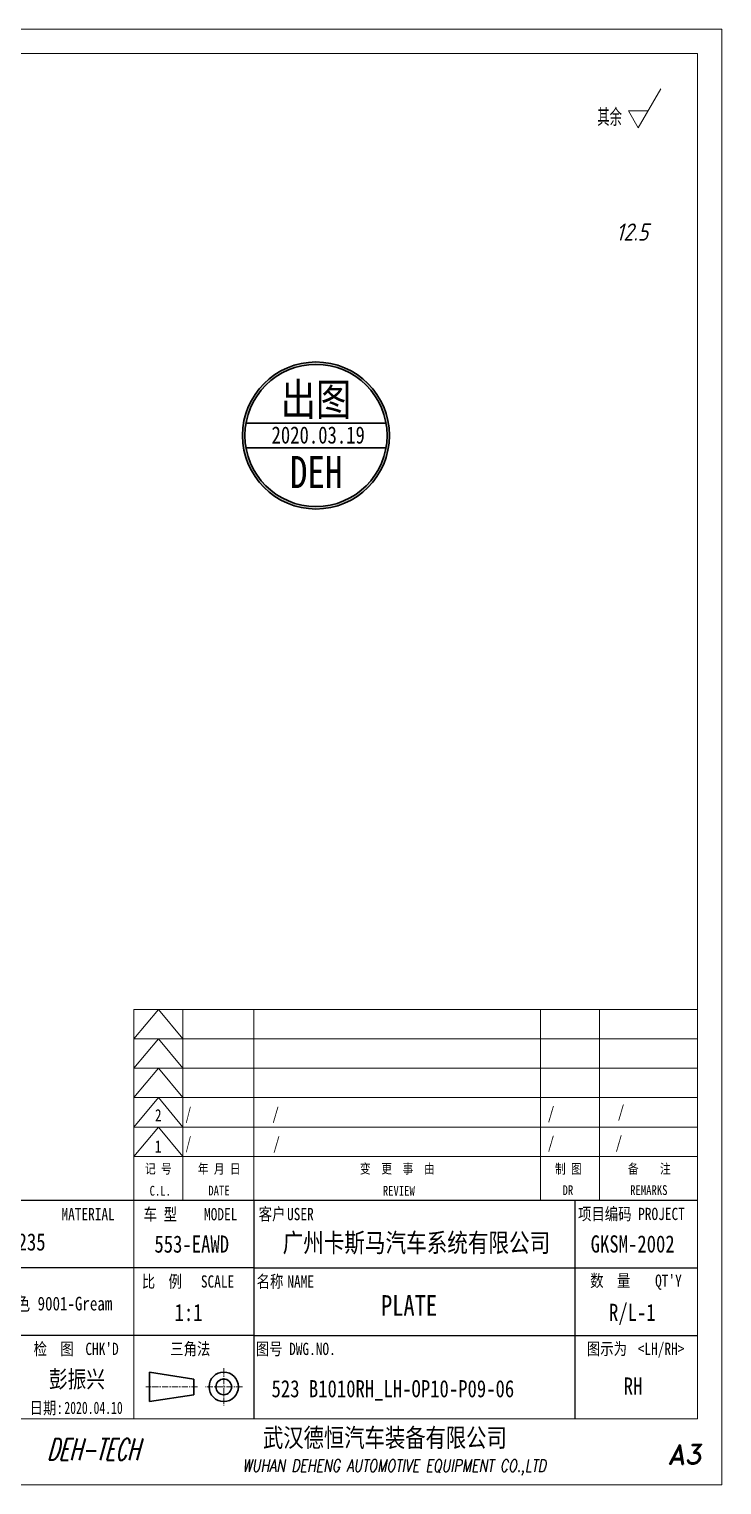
# Model space of a CAD drawing. Header units: millimetres. Extents: x -50043 to 104182, y -50696 to 36662.
# Drawn here: x -46721 to -46579.6, y 35772.4 to 36069.4 of the extents above; entities that cross this region are included whole.
import ezdxf
from ezdxf.enums import TextEntityAlignment as Align

# ---------------------------------------------------------------- set-up
doc = ezdxf.new("R2010")
doc.units = ezdxf.units.MM
doc.header["$LTSCALE"] = 0.5
for name, pattern in [('AM_ISO08W050x2', [9, 6, -0.75, 1.5, -0.75]), ('CENTER', [2, 1.25, -0.25, 0.25, -0.25]), ('DOT2', [0.125, 0, -0.125])]:
    doc.linetypes.add(name, pattern=pattern)
for name, color, linetype, lineweight in [('中心线', 2, 'AM_ISO08W050x2', 18), ('印章专用-出图', 1, 'Continuous', 80), ('图框', 7, 'Continuous', 18), ('标注线', 3, 'Continuous', 18)]:
    doc.layers.add(name, color=color, linetype=linetype, lineweight=lineweight)
for name, color, linetype in [('图\\M+19E79\\M+195B6\\M+18E9A', 7, 'Continuous'), ('图号', 7, 'Continuous'), ('图名', 7, 'Continuous'), ('数量', 7, 'Continuous'), ('材质', 7, 'Continuous'), ('表面处理', 7, 'Continuous'), ('车型', 7, 'Continuous')]:
    doc.layers.add(name, color=color, linetype=linetype)
doc.layers.add('打印', color=7, linetype='Continuous', lineweight=15, plot=False)
doc.layers.add('打印-禁用', color=7, linetype='Continuous', lineweight=15, plot=False)
doc.styles.add('国标', font='simfang.ttf', dxfattribs={"width": 0.8})
doc.styles.add('机械长仿宋', font='gbenor.shx', dxfattribs={"height": 1, "bigfont": 'gbcbig.shx'})
doc.styles.add('标题\\M+18E9A', font='romand.shx', dxfattribs={"oblique": 10, "bigfont": 'bigfont.shx'})

# ---------------------------------------------------------------- blocks, each defined once
blk = doc.blocks.new('GZDEH零件A3图框V01版')
at = {"layer": '中心线', "color": 1, "linetype": 'CENTER', "lineweight": 5, "ltscale": 2}
for p, q in [((3175.82, -1822.66), (3175.82, -1830.26)), ((3170.49, -1826.46), (3159.89, -1826.46)), ((3179.62, -1826.46), (3172.02, -1826.46))]:
    blk.add_line(p, q, dxfattribs=at)
at = {"layer": '图\\M+19E79\\M+195B6\\M+18E9A', "color": 7}
blk.add_line((3272.49, -1788.46), (3092.49, -1788.46), dxfattribs=at)
at = {"layer": '图\\M+19E79\\M+195B6\\M+18E9A', "color": 9}
for p, q in [((3272.49, -1788.46), (3092.49, -1788.46)), ((3181.99, -1788.46), (3181.99, -1832.96)), ((3247.49, -1788.46), (3247.49, -1832.96)), ((3181.99, -1802.21), (3092.49, -1802.21)), ((3181.99, -1802.21), (3272.49, -1802.21)), ((3181.99, -1815.96), (3092.49, -1815.96)), ((3181.99, -1815.96), (3272.49, -1815.96))]:
    blk.add_line(p, q, dxfattribs=at)
at = {"layer": '图框', "linetype": 'Continuous'}
for p, q in [((3272.49, -1554.46), (2882.49, -1554.46)), ((3272.49, -1832.96), (3272.49, -1554.46)), ((3157.49, -1749.46), (3272.49, -1749.46)), ((3157.49, -1832.96), (3157.49, -1749.46)), ((2882.49, -1832.96), (3272.49, -1832.96))]:
    blk.add_line(p, q, dxfattribs=at)
at = {"layer": '图框', "color": 9}
for p, q in [((3157.49, -1755.46), (3162.49, -1749.46)), ((3162.49, -1749.46), (3167.49, -1755.46)), ((3167.49, -1788.46), (3167.49, -1749.46)), ((3240.49, -1788.46), (3240.49, -1749.46)), ((3252.49, -1749.46), (3252.49, -1788.46)), ((3157.49, -1755.46), (3272.49, -1755.46)), ((3157.49, -1761.46), (3162.49, -1755.46)), ((3162.49, -1755.46), (3167.49, -1761.46)), ((3157.49, -1761.46), (3272.49, -1761.46)), ((3157.49, -1767.46), (3162.49, -1761.46)), ((3162.49, -1761.46), (3167.49, -1767.46)), ((3157.49, -1767.46), (3272.49, -1767.46)), ((3157.49, -1773.46), (3162.49, -1767.46)), ((3162.49, -1767.46), (3167.49, -1773.46)), ((3157.49, -1773.46), (3272.49, -1773.46)), ((3157.49, -1779.46), (3162.49, -1773.46)), ((3162.49, -1773.46), (3167.49, -1779.46)), ((3157.49, -1779.46), (3272.49, -1779.46))]:
    blk.add_line(p, q, dxfattribs=at)
at = {"layer": '图框', "color": 9, "linetype": 'Continuous'}
blk.add_line((3181.99, -1749.46), (3181.99, -1832.96), dxfattribs=at)
at = {"layer": '图框', "color": 2, "linetype": 'ByBlock', "lineweight": 35}
for p, q in [((3169.69, -1824.86), (3160.69, -1823.46)), ((3160.69, -1829.46), (3160.69, -1823.46)), ((3169.69, -1824.86), (3169.69, -1828.06)), ((3169.69, -1828.06), (3160.69, -1829.46))]:
    blk.add_line(p, q, dxfattribs=at)
for radius in [3, 1.6]:
    blk.add_circle((3175.82, -1826.46), radius, dxfattribs=at)
at = {"layer": '打印-禁用', "linetype": 'Continuous'}
for p, q in [((3277.49, -1549.46), (2857.49, -1549.46)), ((3277.49, -1846.46), (3277.49, -1549.46)), ((2857.49, -1846.46), (3277.49, -1846.46))]:
    blk.add_line(p, q, dxfattribs=at)
at = {"layer": '图\\M+19E79\\M+195B6\\M+18E9A', "color": 9, "style": '国标', "width": 0.8}
for s, p in [('MATERIAL', (3148.14, -1792.46)), ('客户', (3185.68, -1792.46)), ('USER', (3191.46, -1792.46)), ('检  图', (3141.11, -1819.96)), ('日期:', (3139.62, -1832))]:
    blk.add_text(s, height=2.5, dxfattribs=at).set_placement(p, align=Align.CENTER)
for s, p in [('车 型', (3162.87, -1791.2)), ('MODEL', (3175.2, -1791.24))]:
    blk.add_text(s, height=2.5, dxfattribs=at).set_placement(p, align=Align.MIDDLE)
for s, p in [('项目编码 PROJECT', (3248.13, -1792.43)), ('比  例\u3000', (3159.1, -1806.21)), ('SCALE', (3171.15, -1806.21)), ('名称\u3000', (3182.54, -1806.21)), ('NAME', (3188.8, -1806.21)), ('数  量', (3250.61, -1806.05)), ("QT'Y ", (3263.86, -1806.05)), ("CHK'D", (3147.58, -1819.96)), ('三角法', (3164.9, -1819.96)), ('图号', (3182.36, -1819.96)), ('DWG.NO.', (3189.16, -1819.96)), ('图示为', (3249.94, -1819.93)), ('<LH/RH>', (3260.31, -1819.93))]:
    blk.add_text(s, height=2.5, dxfattribs=at).set_placement(p)
at = {"layer": '图\\M+19E79\\M+195B6\\M+18E9A', "color": 7, "lineweight": -3, "style": '国标', "width": 0.8}
blk.add_text('武汉德恒汽车装备有限公司', height=3.8, dxfattribs=at).set_placement((3183.83, -1838.73))
at = {"layer": '图\\M+19E79\\M+195B6\\M+18E9A', "color": 7, "style": '标题\\M+18E9A'}
for s, height, oblique, width, p in [('DEH-TECH', 4.4, 15, 0.6, (3149.16, -1839.21)), ('WUHAN DEHENG AUTOMOTIVE EQUIPMENT CO.,LTD ', 2.5, 10, 0.75, (3211.26, -1842.9))]:
    blk.add_text(s, height=height, dxfattribs=dict(at, oblique=oblique, width=width)).set_placement(p, align=Align.MIDDLE)
at = {"layer": '图\\M+19E79\\M+195B6\\M+18E9A', "color": 7, "style": '标题\\M+18E9A', "oblique": 10}
blk.add_text('A3', height=4, dxfattribs=at).set_placement((3269.91, -1840.2), align=Align.MIDDLE)
at = {"layer": '图框', "color": 9, "style": '国标', "width": 0.8}
for s, p in [('记 号', (3162.47, -1782.94)), ('年 月 日', (3174.9, -1782.98)), ('变  更  事  由', (3211.24, -1782.93)), ('C.L.', (3162.86, -1787.45)), ('DATE', (3174.85, -1787.42)), ('REVIEW', (3211.55, -1787.45))]:
    blk.add_text(s, height=2, dxfattribs=at).set_placement(p, align=Align.CENTER)
for s, p in [('制 图', (3246.15, -1781.95)), ('备    注', (3262.68, -1781.92)), ('DR', (3246.06, -1786.34)), ('REMARKS', (3262.57, -1786.32))]:
    blk.add_text(s, height=2, dxfattribs=at).set_placement(p, align=Align.MIDDLE)
blk = doc.blocks.new('DEH A3')
at = {"layer": '图框'}
blk.add_blockref('GZDEH零件A3图框V01版', (-2857.49, 1846.46), dxfattribs=at)
blk = doc.blocks.new('FINISHER_TR')
at = {"layer": '标注线'}
for p, q in [((0, 0), (4.62, 8)), ((-2.02, 3.5), (0, 0)), ((2.02, 3.5), (-2.02, 3.5))]:
    blk.add_line(p, q, dxfattribs=at)
at = {"layer": '标注线', "color": 2, "style": '机械长仿宋', "oblique": 15}
blk.add_attdef('0.0', text='', height=3.5, dxfattribs=at).set_placement((2.03, -24.04), align=Align.BOTTOM_RIGHT)
blk = doc.blocks.new('其余12.5')
at = {"layer": '标注线'}
blk.add_blockref('FINISHER_TR', (0, 0), dxfattribs=at).add_auto_attribs({'0.0': '12.5'})
at = {"layer": '标注线', "color": 7, "linetype": 'DOT2', "style": '机械长仿宋'}
blk.add_text('其余', height=3.5, dxfattribs=at).set_placement((-8.38, 0.4))
blk = doc.blocks.new('出图章')
at = {"layer": '印章专用-出图'}
h = blk.add_hatch(color=256, dxfattribs=at)
h.paths.add_polyline_path([(15, 0, 1), (-15, 0, 1)])
h.paths.add_polyline_path([(14.5, 0, 1), (-14.5, 0, 1)], flags=16)
h.paths.add_polyline_path([(-7.31, -12.35), (7.41, -12.35), (7.41, -2.73), (-7.31, -2.73)], flags=8)
at = {"layer": '印章专用-出图', "lineweight": 35}
for p, q in [((-14.28, 2.5), (14.28, 2.5)), ((-14.28, -2.5), (14.28, -2.5))]:
    blk.add_line(p, q, dxfattribs=at)
for radius in [15, 14.5]:
    blk.add_circle((0, 0), radius, dxfattribs=at)
at = {"layer": '印章专用-出图', "color": 4, "style": '国标', "width": 0.8}
blk.add_text('DEH', height=6.562, dxfattribs=at).set_placement((0.05, -10.74), align=Align.CENTER)
at = {"layer": '印章专用-出图', "color": 3, "style": '国标', "width": 0.8}
blk.add_attdef('出图', text='', height=6.6, dxfattribs=at).set_placement((0, 7.35), align=Align.MIDDLE_CENTER)
at = {"layer": '印章专用-出图', "color": 2, "style": '国标', "width": 0.8}
blk.add_attdef('XXXX.XX.XX', text='', height=3.5, dxfattribs=at).set_placement((0.45, 0.1), align=Align.MIDDLE_CENTER)
blk = doc.blocks.new('YZ-CT')
at = {"layer": '印章专用-出图'}
blk.add_blockref('出图章', (0.63, 0), dxfattribs=at).add_auto_attribs({'出图': '出图', 'XXXX.XX.XX': '2020.03.19'})
blk = doc.blocks.new('CC')
at = {"layer": '印章专用-出图'}
blk.add_blockref('YZ-CT', (20009.41, -16878.05), dxfattribs=at)

msp = doc.modelspace()

# ---------------------------------------------------------------- linework, layer by layer
at = {"layer": '打印'}
msp.add_lwpolyline([(-46999.646, 36069.417), (-46579.646, 36069.417), (-46579.646, 35772.417), (-46999.646, 35772.417)], close=True, dxfattribs=at)

# ---------------------------------------------------------------- block references
at = {"layer": '图框'}
msp.add_blockref('DEH A3', (-46999.646, 35772.417), dxfattribs=at)
at = {"layer": '标注线'}
for name, p in [('其余12.5', (-46596.702, 36049.26)), ('CC', (-66672.529, 52864.562))]:
    msp.add_blockref(name, p, dxfattribs=at)

# ---------------------------------------------------------------- texts
at = {"layer": '图\\M+19E79\\M+195B6\\M+18E9A', "color": 3, "style": '国标'}
for s, height, width, p in [('2', 2.5, 0.8, (-46695.368, 35846.574)), ('/', 2.5, 0.705904, (-46689.136, 35846.889)), ('/', 2.5, 0.8, (-46671.401, 35846.889)), ('/', 2.5, 0.8, (-46615.196, 35846.988)), ('/', 2.5, 0.8, (-46600.901, 35847.359)), ('1', 2.5, 0.8, (-46695.379, 35840.214)), ('/', 2.5, 0.705904, (-46689.136, 35840.889)), ('/', 2.5, 0.8, (-46671.229, 35840.805)), ('/', 2.5, 0.8, (-46615.196, 35840.988)), ('/', 2.5, 0.8, (-46601.364, 35840.999)), ('广州卡斯马汽车系统有限公司', 3.85, 0.8, (-46669.301, 35819.898)), ('GKSM-2002', 3.5, 0.8, (-46606.429, 35819.827)), ('1:1', 3.5, 0.8, (-46691.345, 35805.85)), ('彭振兴', 3.5, 0.8, (-46717.008, 35792.234)), ('2020.04.10', 2.5, 0.7, (-46713.843, 35786.897))]:
    msp.add_text(s, height=height, dxfattribs=dict(at, width=width)).set_placement(p)
at = {"layer": '图\\M+19E79\\M+195B6\\M+18E9A', "color": 3, "style": '国标', "width": 0.8}
msp.add_text('RH', height=3.5, dxfattribs=at).set_placement((-46597.774, 35790.834), align=Align.CENTER)
at = {"layer": '图号', "color": 3, "style": '国标', "width": 0.8}
msp.add_text('523 B1010RH_LH-OP10-P09-06', height=3.5, dxfattribs=at).set_placement((-46671.566, 35790.291))
at = {"layer": '图名', "color": 3, "style": '国标', "width": 0.8}
msp.add_text('PLATE', height=4.2, dxfattribs=at).set_placement((-46643.494, 35806.931), align=Align.CENTER)
at = {"layer": '数量', "color": 3, "style": '国标', "width": 0.8}
msp.add_text('R/L-1', height=3.5, dxfattribs=at).set_placement((-46597.928, 35805.866), align=Align.CENTER)
at = {"layer": '材质', "color": 3, "style": '国标', "width": 0.8}
msp.add_text('Q235', height=3.5, dxfattribs=at).set_placement((-46721.488, 35820.237), align=Align.CENTER)
at = {"layer": '表面处理', "color": 3, "style": '国标', "width": 0.8}
msp.add_text('喷漆：乳白色 9001-Gream', height=2.8, dxfattribs=at).set_placement((-46721.612, 35808.007), align=Align.CENTER)
at = {"layer": '车型', "color": 3, "style": '国标', "width": 0.8}
msp.add_text('553-EAWD', height=3.5, dxfattribs=at).set_placement((-46687.851, 35819.798), align=Align.CENTER)

doc.saveas('drawing.dxf')
